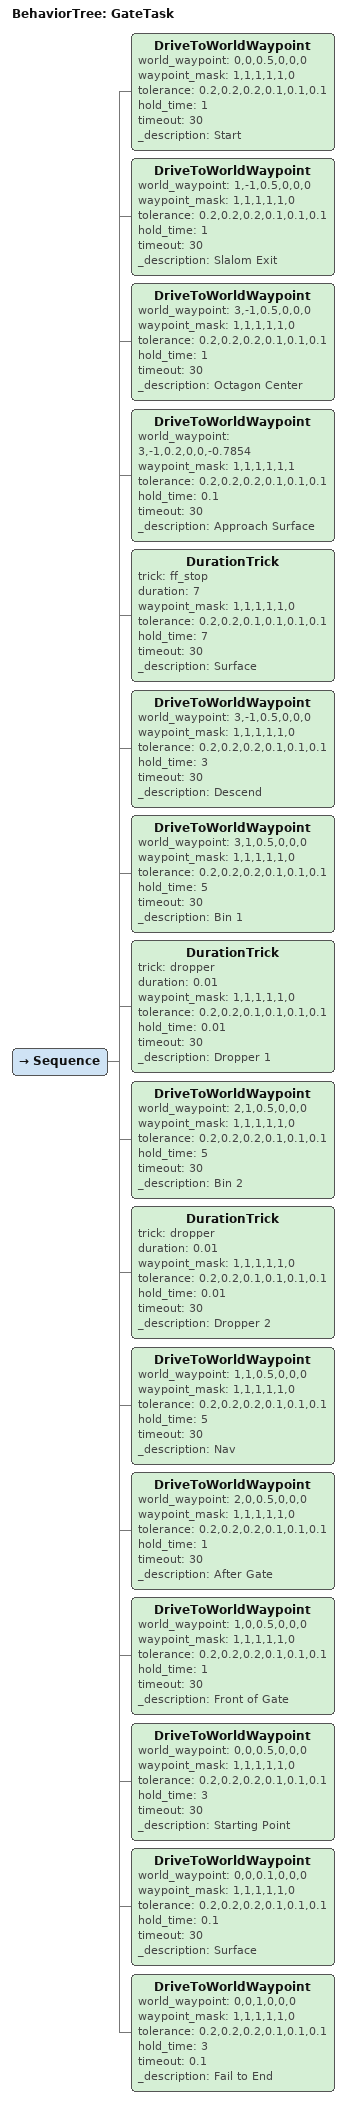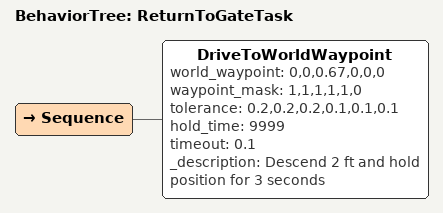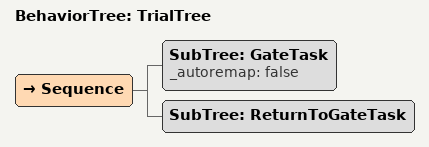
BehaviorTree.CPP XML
<?xml version="1.0" encoding="UTF-8"?>
<root BTCPP_format="4"
      main_tree_to_execute="TrialTree">
  <BehaviorTree ID="GateTask">
    <Sequence>
      <DriveToWorldWaypoint world_waypoint="0,0,0.5,0,0,0"
                            waypoint_mask="1,1,1,1,1,0"
                            tolerance="0.2,0.2,0.2,0.1,0.1,0.1"
                            hold_time="1"
                            timeout="30"
                            _description="Start"/>
      <DriveToWorldWaypoint world_waypoint="1,-1,0.5,0,0,0"
                            waypoint_mask="1,1,1,1,1,0"
                            tolerance="0.2,0.2,0.2,0.1,0.1,0.1"
                            hold_time="1"
                            timeout="30"
                            _description="Slalom Exit"/>
      <DriveToWorldWaypoint world_waypoint="3,-1,0.5,0,0,0"
                            waypoint_mask="1,1,1,1,1,0"
                            tolerance="0.2,0.2,0.2,0.1,0.1,0.1"
                            hold_time="1"
                            timeout="30"
                            _description="Octagon Center"/>
      <DriveToWorldWaypoint world_waypoint="3,-1,0.2,0,0,-0.7854"
                            waypoint_mask="1,1,1,1,1,1"
                            tolerance="0.2,0.2,0.2,0.1,0.1,0.1"
                            hold_time="0.1"
                            timeout="30"
                            _description="Approach Surface"/>
      <DurationTrick trick="ff_stop"
                            duration="7"
                            waypoint_mask="1,1,1,1,1,0"
                            tolerance="0.2,0.2,0.1,0.1,0.1,0.1"
                            hold_time="7"
                            timeout="30"
                            _description="Surface"/>
      <DriveToWorldWaypoint world_waypoint="3,-1,0.5,0,0,0"
                            waypoint_mask="1,1,1,1,1,0"
                            tolerance="0.2,0.2,0.2,0.1,0.1,0.1"
                            hold_time="3"
                            timeout="30"
                            _description="Descend"/>
      <DriveToWorldWaypoint world_waypoint="3,1,0.5,0,0,0"
                            waypoint_mask="1,1,1,1,1,0"
                            tolerance="0.2,0.2,0.2,0.1,0.1,0.1"
                            hold_time="5"
                            timeout="30"
                            _description="Bin 1"/>
      <DurationTrick trick="dropper"
                            duration = "0.01"
                            waypoint_mask="1,1,1,1,1,0"
                            tolerance="0.2,0.2,0.1,0.1,0.1,0.1"
                            hold_time="0.01"
                            timeout="30"
                            _description="Dropper 1"/>
      <DriveToWorldWaypoint world_waypoint="2,1,0.5,0,0,0"
                            waypoint_mask="1,1,1,1,1,0"
                            tolerance="0.2,0.2,0.2,0.1,0.1,0.1"
                            hold_time="5"
                            timeout="30"
                            _description="Bin 2"/>
      <DurationTrick trick="dropper"
                            duration = "0.01"
                            waypoint_mask="1,1,1,1,1,0"
                            tolerance="0.2,0.2,0.1,0.1,0.1,0.1"
                            hold_time="0.01"
                            timeout="30"
                            _description="Dropper 2"/>
      <DriveToWorldWaypoint world_waypoint="1,1,0.5,0,0,0"
                            waypoint_mask="1,1,1,1,1,0"
                            tolerance="0.2,0.2,0.2,0.1,0.1,0.1"
                            hold_time="5"
                            timeout="30"
                            _description="Nav"/>
      <DriveToWorldWaypoint world_waypoint="2,0,0.5,0,0,0"
                            waypoint_mask="1,1,1,1,1,0"
                            tolerance="0.2,0.2,0.2,0.1,0.1,0.1"
                            hold_time="1"
                            timeout="30"
                            _description="After Gate"/>
      <DriveToWorldWaypoint world_waypoint="1,0,0.5,0,0,0"
                            waypoint_mask="1,1,1,1,1,0"
                            tolerance="0.2,0.2,0.2,0.1,0.1,0.1"
                            hold_time="1"
                            timeout="30"
                            _description="Front of Gate"/>
      <DriveToWorldWaypoint world_waypoint="0,0,0.5,0,0,0"
                            waypoint_mask="1,1,1,1,1,0"
                            tolerance="0.2,0.2,0.2,0.1,0.1,0.1"
                            hold_time="3"
                            timeout="30"
                            _description="Starting Point"/>
      <DriveToWorldWaypoint world_waypoint="0,0,0.1,0,0,0"
                            waypoint_mask="1,1,1,1,1,0"
                            tolerance="0.2,0.2,0.2,0.1,0.1,0.1"
                            hold_time="0.1"
                            timeout="30"
                            _description="Surface"/>
      <DriveToWorldWaypoint world_waypoint="0,0,1,0,0,0"
                            waypoint_mask="1,1,1,1,1,0"
                            tolerance="0.2,0.2,0.2,0.1,0.1,0.1"
                            hold_time="3"
                            timeout="0.1"
                            _description="Fail to End"/>
    </Sequence>
  </BehaviorTree>

  <BehaviorTree ID="ReturnToGateTask">
    <Sequence>
      <DriveToWorldWaypoint world_waypoint="0,0,0.67,0,0,0"
                            waypoint_mask="1,1,1,1,1,0"
                            tolerance="0.2,0.2,0.2,0.1,0.1,0.1"
                            hold_time="9999"
                            timeout="0.1"
                            _description="Descend 2 ft and hold position for 3 seconds"/>
    </Sequence>
  </BehaviorTree>

  <BehaviorTree ID="TrialTree">
    <Sequence>
      <SubTree ID="GateTask"
               _autoremap="false"/>
      <SubTree ID="ReturnToGateTask"/>
    </Sequence>
  </BehaviorTree>

</root>
